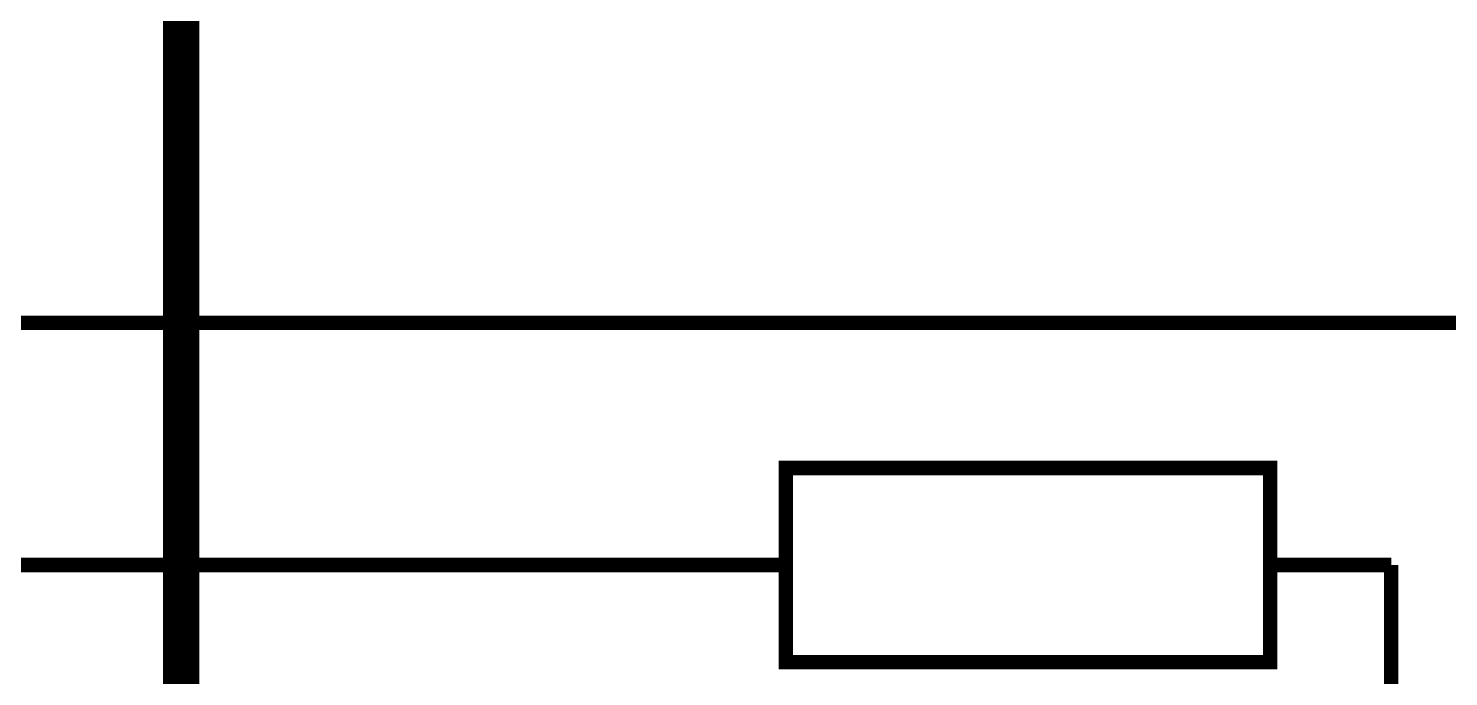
# Model space of a CAD drawing. Extents: x 196 to 1101, y 70 to 664.
# Drawn here: x 513.88 to 543.2, y 468.88 to 482.26 of the extents above; entities that cross this region are included whole.
import ezdxf

# ---------------------------------------------------------------- set-up
doc = ezdxf.new("R2010")
doc.units = 0
doc.header["$MEASUREMENT"] = 0
doc.layers.add('Sheet', color=255, linetype='CONTINUOUS')

msp = doc.modelspace()

# ---------------------------------------------------------------- linework, layer by layer
at = {"layer": 'Sheet'}
for points, const_width in [([(704.454, 586.173), (696.954, 586.173), (696.954, 593.675), (636.985, 593.675), (589.5, 593.675), (589.5, 476.18), (502.03, 476.18)], 0.3), ([(587, 581.171), (587, 483.683), (517.031, 483.683), (517.031, 466.177), (517.031, 426.178)], 0.749), ([(502.03, 476.18), (502.03, 471.178), (527.015, 471.178)], 0.3), ([(542.015, 471.178), (542.015, 463.676), (542.015, 451.171), (542.015, 441.183), (542.015, 431.18), (542.015, 421.176), (542.015, 406.171), (529.515, 406.171), (517.031, 406.171), (504.53, 406.171)], 0.3), ([(529.515, 471.178), (527.015, 471.178)], 0.3), ([(539.515, 471.178), (542.015, 471.178)], 0.3)]:
    msp.add_lwpolyline(points, dxfattribs=dict(at, const_width=const_width))
at = {"layer": 'Sheet', "const_width": 0.3}
msp.add_lwpolyline([(529.515, 473.182), (539.515, 473.182), (539.515, 469.175), (529.515, 469.175), (529.515, 473.182)], close=True, dxfattribs=at)

doc.saveas('drawing.dxf')
